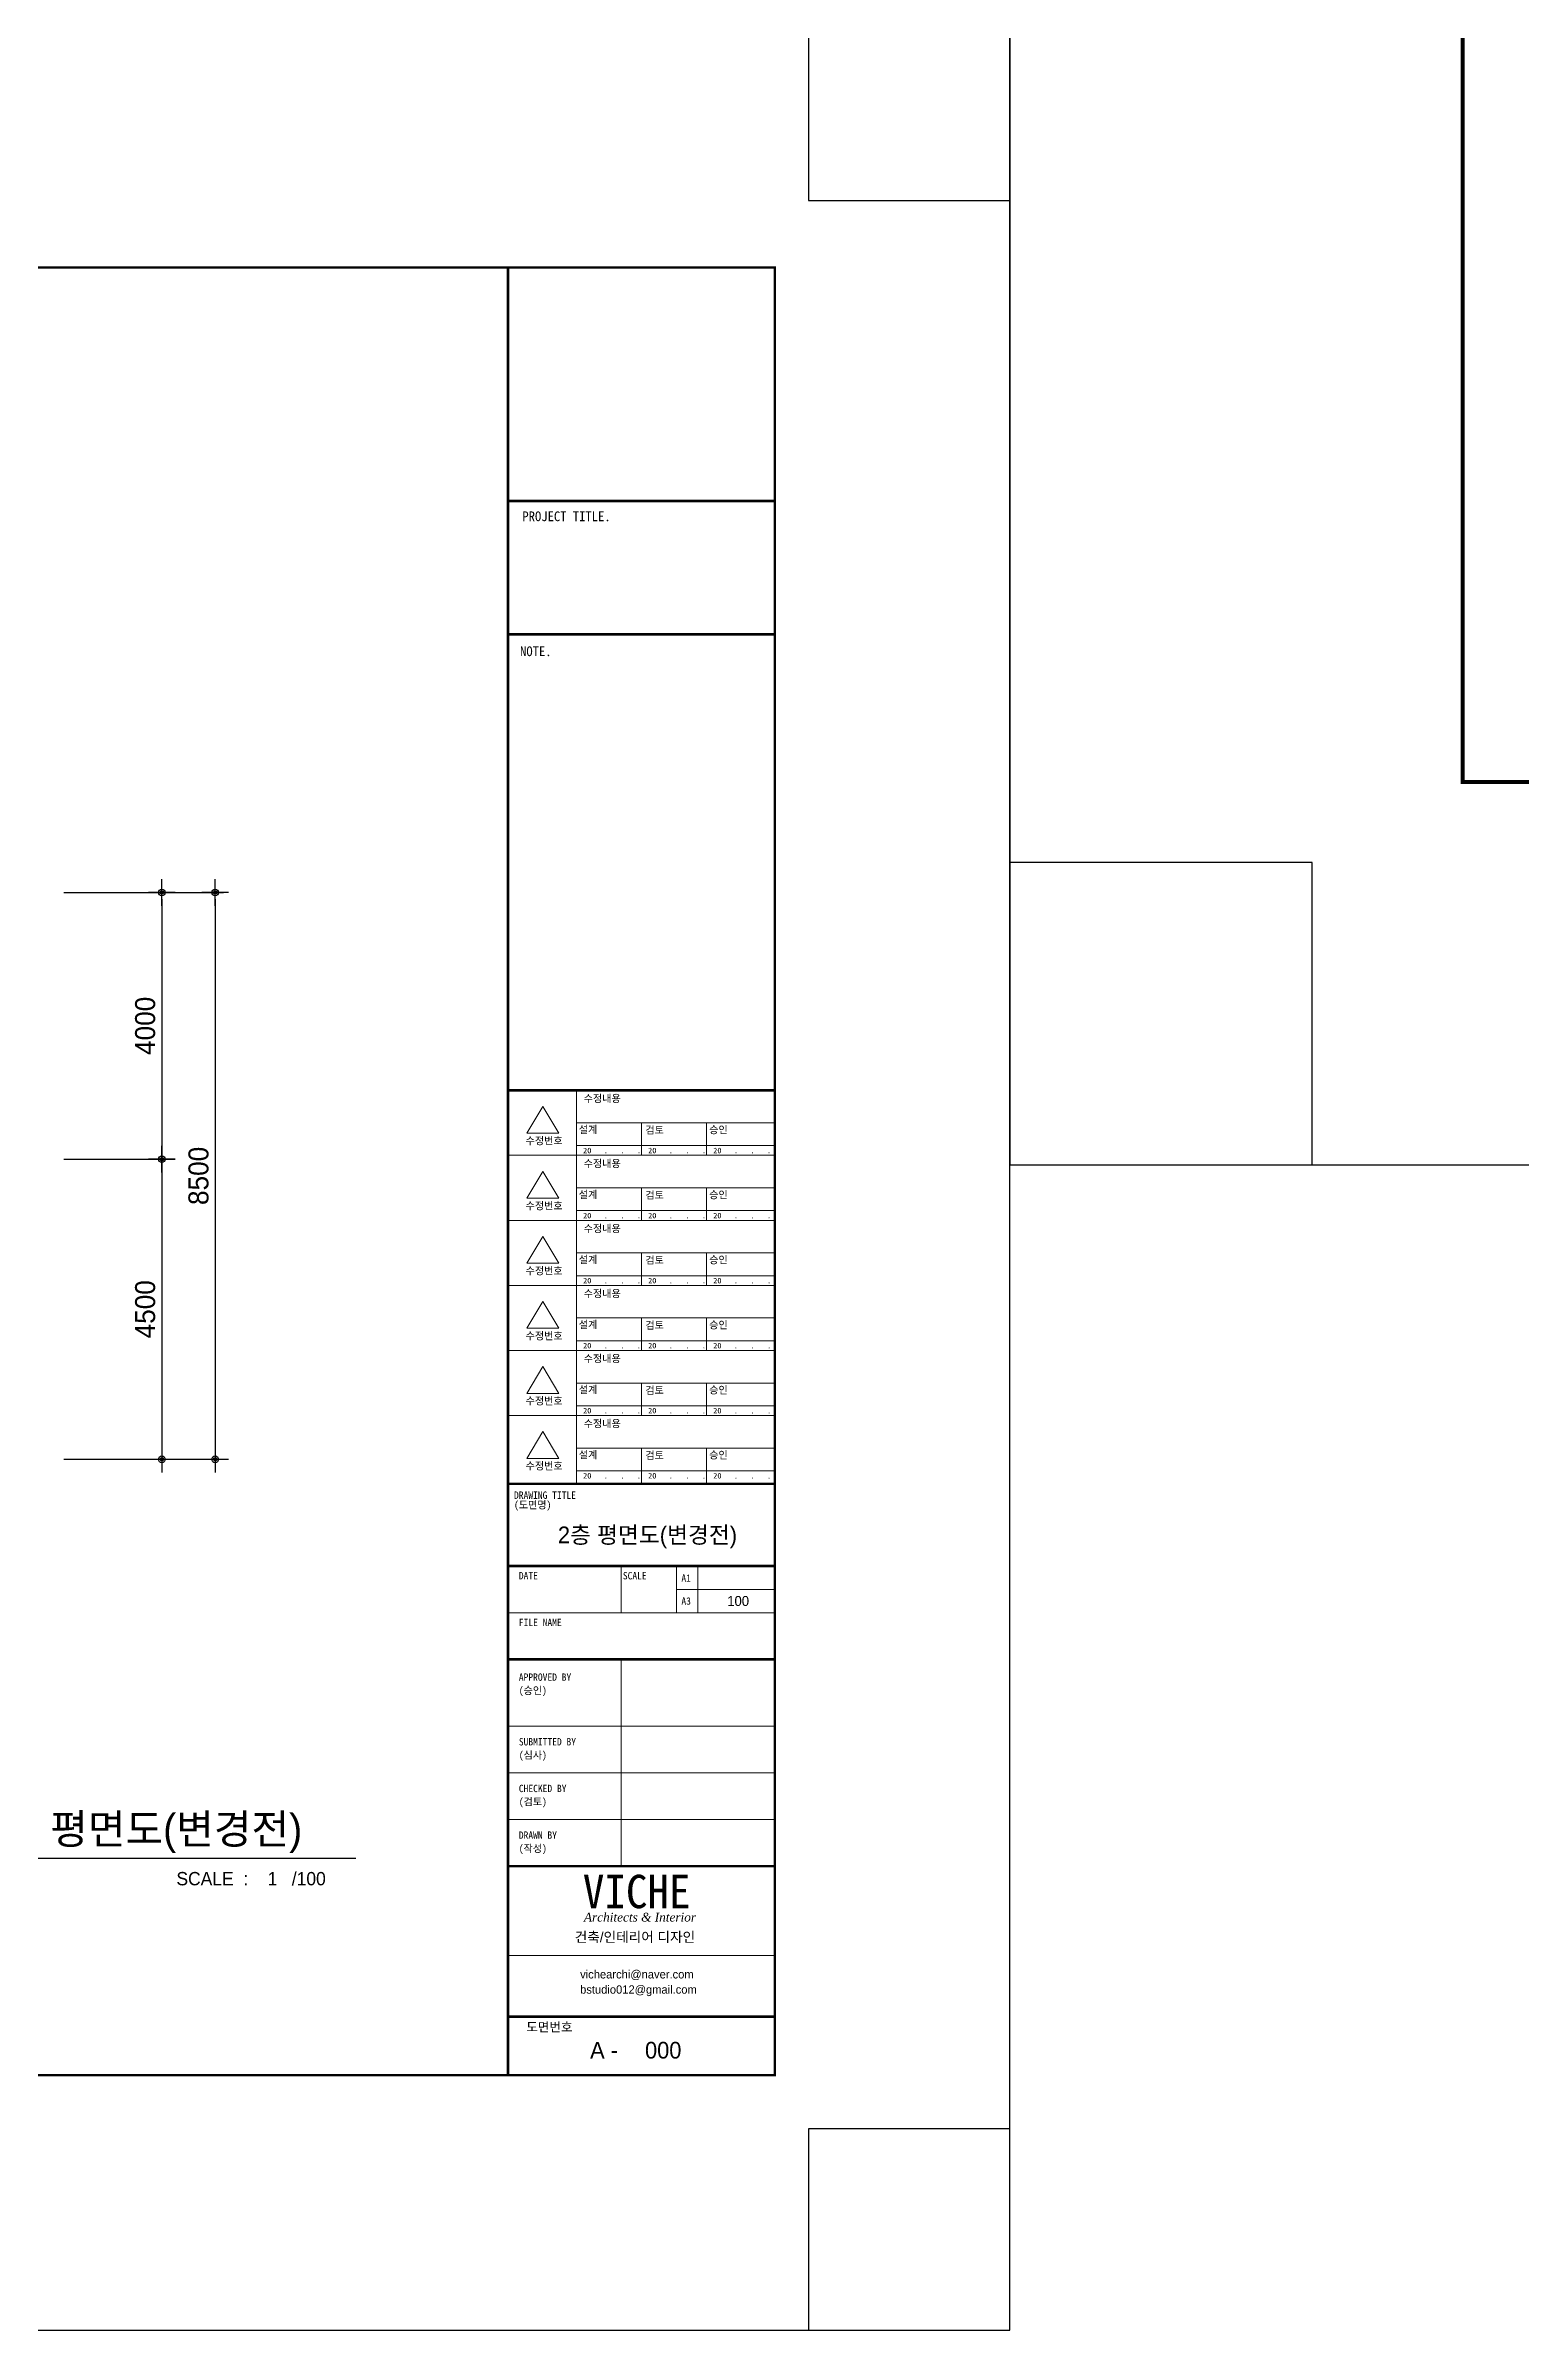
# Model space of a CAD drawing. Header units: millimetres. Extents: x 2237537 to 2823092, y 532110 to 734861.
# Drawn here: x 2547146 to 2569275, y 664947 to 699204 of the extents above; entities that cross this region are included whole.
import ezdxf
from ezdxf.enums import TextEntityAlignment as Align

# ---------------------------------------------------------------- set-up
doc = ezdxf.new("R2010")
doc.units = ezdxf.units.MM
doc.header["$LTSCALE"] = 300
doc.header["$MEASUREMENT"] = 0
doc.layers.get('0').update_dxf_attribs({"lineweight": 0})
for name, color, linetype in [('2', 2, 'Continuous'), ('A-SHT', 9, 'Continuous'), ('BOX-T1', 3, 'Continuous'), ('BOX-T2', 4, 'Continuous'), ('COL', 2, 'Continuous'), ('DIM', 7, 'Continuous'), ('FORM', 4, 'Continuous'), ('TEX', 3, 'Continuous'), ('도면층4', 3, 'Continuous')]:
    doc.layers.add(name, color=color, linetype=linetype)
doc.styles.add('box3', font='Expo M.ttf')
doc.styles.add('box4', font='GulimChe.ttf')
doc.styles.add('doul2', font='TIMESI.TTF')
doc.styles.add('STYLE1', font='DotumChe.ttf')
doc.styles.add('주열', font='Dotum.ttf')
doc.styles.add('타이틀', font='H2HDRM.TTF')
doc.styles.add('휴먼세엑스포', font='Dotum.ttf')
doc.dimstyles.new('CPDIM1', dxfattribs={"dimtxt": 3, "dimasz": 1, "dimexe": 1.25, "dimexo": 1, "dimgap": 1, "dimtad": 1, "dimdec": 0, "dimzin": 1, "dimdsep": 46, "dimtxsty": '휴먼세엑스포', "dimblk1": 'Z_DOT', "dimblk2": 'Z_DOT', "dimsah": 1, "dimcen": 2.5, "dimadec": 0, "dimazin": 0, "dimtfac": 1, "dimtdec": 0, "dimtix": 1, "dimtmove": 2, "dimatfit": 3, "dimldrblk": 'Z_DOT', "dimfxl": 1, "dimtolj": 1, "dimtzin": 1, "dimarcsym": 0})

# ---------------------------------------------------------------- blocks, each defined once
blk = doc.blocks.new('Z_DOT')
at = {"layer": 'DIM', "color": 7}
for p, q in [((-2, 0), (2, 0)), ((0, -2), (0, 2))]:
    blk.add_line(p, q, dxfattribs=at)
for radius in [0.5, 0.25]:
    blk.add_circle((0, 0), radius, dxfattribs=at)
blk = doc.blocks.new('*D306')
at = {"layer": 'DEFPOINTS', "color": 0}
for p in [(2547318, 686507), (2547318, 678007), (2549689, 678007)]:
    blk.add_point(p, dxfattribs=at)
at = {"layer": 'DIM', "color": 0, "lineweight": -2}
for p, q in [((2547418, 686507), (2549814, 686507)), ((2549689, 686407), (2549689, 678107)), ((2547418, 678007), (2549814, 678007))]:
    blk.add_line(p, q, dxfattribs=at)
at = {"layer": 'DIM', "color": 0, "lineweight": -2, "xscale": 100, "yscale": 100, "zscale": 100}
for p, rotation in [((2549689, 686507), 90), ((2549689, 678007), 270)]:
    blk.add_blockref('Z_DOT', p, dxfattribs=dict(at, rotation=rotation))
at = {"layer": 'DIM', "color": 0, "insert": (2549439, 682257), "char_height": 300, "attachment_point": 5, "rotation": 90, "style": '휴먼세엑스포'}
blk.add_mtext('\\A1;8500', dxfattribs=at)
blk = doc.blocks.new('*D307')
at = {"layer": 'DEFPOINTS', "color": 0}
for p in [(2547318, 686507), (2547318, 682507), (2548889, 682507)]:
    blk.add_point(p, dxfattribs=at)
at = {"layer": 'DIM', "color": 0, "lineweight": -2}
for p, q in [((2547418, 686507), (2549014, 686507)), ((2548889, 686407), (2548889, 682607)), ((2547418, 682507), (2549014, 682507))]:
    blk.add_line(p, q, dxfattribs=at)
at = {"layer": 'DIM', "color": 0, "lineweight": -2, "xscale": 100, "yscale": 100, "zscale": 100}
for p, rotation in [((2548889, 686507), 90), ((2548889, 682507), 270)]:
    blk.add_blockref('Z_DOT', p, dxfattribs=dict(at, rotation=rotation))
at = {"layer": 'DIM', "color": 0, "insert": (2548639, 684507), "char_height": 300, "attachment_point": 5, "rotation": 90, "style": '휴먼세엑스포'}
blk.add_mtext('\\A1;4000', dxfattribs=at)
blk = doc.blocks.new('*D308')
at = {"layer": 'DEFPOINTS', "color": 0}
for p in [(2547318, 682507), (2547318, 678007), (2548889, 678007)]:
    blk.add_point(p, dxfattribs=at)
at = {"layer": 'DIM', "color": 0, "lineweight": -2}
for p, q in [((2547418, 682507), (2549014, 682507)), ((2548889, 682407), (2548889, 678107)), ((2547418, 678007), (2549014, 678007))]:
    blk.add_line(p, q, dxfattribs=at)
at = {"layer": 'DIM', "color": 0, "lineweight": -2, "xscale": 100, "yscale": 100, "zscale": 100}
for p, rotation in [((2548889, 682507), 90), ((2548889, 678007), 270)]:
    blk.add_blockref('Z_DOT', p, dxfattribs=dict(at, rotation=rotation))
at = {"layer": 'DIM', "color": 0, "insert": (2548639, 680257), "char_height": 300, "attachment_point": 5, "rotation": 90, "style": '휴먼세엑스포'}
blk.add_mtext('\\A1;4500', dxfattribs=at)
blk = doc.blocks.new('FORM')
for p, q in [((156736, 34982), (156736, 34282)), ((157563, 34982), (157563, 34282)), ((157883, 34982), (157883, 34282)), ((157563, 34632), (159038, 34632)), ((155038, 34282), (159038, 34282)), ((156736, 33582), (156736, 30482)), ((155038, 32582), (159038, 32582)), ((155038, 31882), (159038, 31882)), ((155038, 31182), (159038, 31182))]:
    blk.add_line(p, q)
for points in [[(156063, 42115), (156063, 41140)], [(155561, 41874), (155320, 41473), (155801, 41473), (155561, 41874)], [(156063, 41627), (159038, 41627)], [(157039, 41627), (157039, 41140)], [(158014, 41627), (158014, 41140)], [(155038, 41140), (159038, 41140)], [(155038, 41140), (159038, 41140)], [(156063, 41286), (159038, 41286)], [(156063, 41140), (156063, 40164)], [(155561, 40899), (155320, 40497), (155801, 40497), (155561, 40899)], [(156063, 40652), (159038, 40652)], [(157039, 40652), (157039, 40164)], [(158014, 40652), (158014, 40164)], [(156063, 40311), (159038, 40311)], [(155038, 40164), (159038, 40164)], [(155038, 40164), (159038, 40164)], [(156063, 40164), (156063, 39189)], [(155561, 39924), (155320, 39522), (155801, 39522), (155561, 39924)], [(156063, 39677), (159038, 39677)], [(157039, 39677), (157039, 39189)], [(158014, 39677), (158014, 39189)], [(156063, 39335), (159038, 39335)], [(155038, 39189), (159038, 39189)], [(155038, 39189), (159038, 39189)], [(156063, 39189), (156063, 38214)], [(155561, 38948), (155320, 38547), (155801, 38547), (155561, 38948)], [(156063, 38702), (159038, 38702)], [(157039, 38702), (157039, 38214)], [(158014, 38702), (158014, 38214)], [(155038, 38214), (159038, 38214)], [(155038, 38214), (159038, 38214)], [(156063, 38360), (159038, 38360)], [(156063, 38214), (156063, 37239)], [(155561, 37973), (155320, 37571), (155801, 37571), (155561, 37973)], [(156063, 37726), (159038, 37726)], [(157039, 37726), (157039, 37239)], [(158014, 37726), (158014, 37239)], [(155038, 37239), (159038, 37239)], [(155038, 37239), (159038, 37239)], [(156063, 37385), (159038, 37385)], [(156063, 37239), (156063, 36213)], [(155561, 36998), (155320, 36596), (155801, 36596), (155561, 36998)], [(156063, 36751), (159038, 36751)], [(157039, 36751), (157039, 36213)], [(158014, 36751), (158014, 36213)], [(156063, 36410), (159038, 36410)], [(155038, 29140), (159038, 29140)]]:
    blk.add_lwpolyline(points)
at = {"layer": 'A-SHT'}
blk.add_lwpolyline([(157038, 42115), (159038, 42115)], dxfattribs=at)
at = {"layer": 'FORM', "flags": 128}
blk.add_lwpolyline([(162564, 26543), (159542, 26543), (159542, 23521), (162564, 23521), (162564, 58478), (159542, 58478), (159542, 55456), (162564, 55456), (162564, 58478), (115719, 58478), (115719, 55456), (118742, 55456), (118742, 58478), (115719, 58478), (115719, 23521), (118742, 23521), (118742, 26543), (115719, 26543), (115719, 23521), (162564, 23521)], dxfattribs=at)
at = {"layer": 'FORM', "const_width": 37.8}
blk.add_lwpolyline([(120245, 27347), (120245, 54452), (159038, 54452), (159038, 27347)], close=True, dxfattribs=at)
at = {"layer": 'FORM'}
for points, const_width in [([(159038, 50952), (155038, 50952)], 37.5), ([(159038, 48952), (155038, 48952)], 37.5), ([(155038, 42115), (159038, 42115)], 37.5), ([(155038, 36213), (159038, 36213)], 37.5), ([(155038, 34982), (159038, 34982)], 37.5), ([(155038, 33582), (159038, 33582)], 37.1), ([(155038, 30482), (159038, 30482)], 37.1), ([(155038, 28225), (159038, 28225)], 37.5)]:
    blk.add_lwpolyline(points, dxfattribs=dict(at, const_width=const_width))
at = {"layer": 'BOX-T2', "style": 'box4'}
for s, height, p in [('PROJECT TITLE.', 146.29, (155914, 50649)), ('NOTE.', 146.3, (155454, 48625))]:
    blk.add_text(s, height=height, dxfattribs=at).set_placement(p, align=Align.CENTER)
for s, height, p in [('수정내용', 110.6, (156172, 41937)), ('설계', 110.6, (156098, 41472)), ('검토', 110.6, (157097, 41464)), ('승인', 110.6, (158054, 41468)), ('수정번호', 110.6, (155301, 41303)), ('20   .   .   .', 82.9, (156163, 41171)), ('20   .   .   .', 82.9, (157138, 41171)), ('20   .   .   .', 82.9, (158114, 41171)), ('수정내용', 110.6, (156172, 40962)), ('수정번호', 110.6, (155301, 40328)), ('설계', 110.6, (156098, 40496)), ('검토', 110.6, (157097, 40488)), ('승인', 110.6, (158054, 40493)), ('20   .   .   .', 82.9, (156163, 40195)), ('20   .   .   .', 82.9, (157138, 40195)), ('20   .   .   .', 82.9, (158114, 40195)), ('수정내용', 110.6, (156172, 39986)), ('설계', 110.6, (156098, 39521)), ('검토', 110.6, (157097, 39513)), ('승인', 110.6, (158054, 39518)), ('수정번호', 110.6, (155301, 39353)), ('20   .   .   .', 82.9, (156163, 39220)), ('20   .   .   .', 82.9, (157138, 39220)), ('20   .   .   .', 82.9, (158114, 39220)), ('수정내용', 110.6, (156172, 39011)), ('설계', 110.6, (156098, 38546)), ('검토', 110.6, (157097, 38538)), ('승인', 110.6, (158054, 38542)), ('수정번호', 110.6, (155301, 38377)), ('20   .   .   .', 82.9, (156163, 38245)), ('수정내용', 110.6, (156172, 38036)), ('20   .   .   .', 82.9, (157138, 38245)), ('20   .   .   .', 82.9, (158114, 38245)), ('설계', 110.6, (156098, 37571)), ('검토', 110.6, (157097, 37563)), ('승인', 110.6, (158054, 37567)), ('수정번호', 110.6, (155301, 37402)), ('20   .   .   .', 82.9, (156163, 37270)), ('20   .   .   .', 82.9, (157138, 37270)), ('20   .   .   .', 82.9, (158114, 37270)), ('수정내용', 110.6, (156172, 37061)), ('수정번호', 110.6, (155301, 36427)), ('설계', 110.6, (156098, 36595)), ('검토', 110.6, (157097, 36587)), ('승인', 110.6, (158054, 36592)), ('20   .   .   .', 82.9, (156163, 36294)), ('20   .   .   .', 82.9, (157138, 36294)), ('20   .   .   .', 82.9, (158114, 36294)), ('DRAWING TITLE', 110.59, (155127, 35989)), ('(도면명)', 110.6, (155127, 35843)), ('DATE', 110.6, (155199, 34781)), ('SCALE', 110.6, (156759, 34781)), ('A1', 110.6, (157637, 34746)), ('A3', 110.6, (157637, 34402)), ('FILE NAME', 110.6, (155199, 34081)), ('APPROVED BY', 110.59, (155199, 33260)), ('(승인)', 110.6, (155199, 33060)), ('SUBMITTED BY', 110.59, (155199, 32291)), ('(심사)', 110.6, (155199, 32091)), ('CHECKED BY', 110.6, (155199, 31591)), ('(검토)', 110.6, (155199, 31391)), ('DRAWN BY', 110.6, (155199, 30891)), ('(작성)', 110.6, (155199, 30691)), ('도면번호', 138.3, (155310, 28000))]:
    blk.add_text(s, height=height, dxfattribs=at).set_placement(p)

msp = doc.modelspace()

# ---------------------------------------------------------------- linework, layer by layer
at = {"layer": '2'}
msp.add_line((2544675.2, 672028), (2551795, 672028), dxfattribs=at)
at = {"layer": 'FORM', "const_width": 37.5}
msp.add_lwpolyline([(2554080.4, 668772.5), (2554080.4, 695877.7)], dxfattribs=at)

# ---------------------------------------------------------------- block references
at = {"xscale": 1.5, "yscale": 1.5, "zscale": 1.5}
msp.add_blockref('FORM', (2388027.3, 647143.5), dxfattribs=at)
msp.add_blockref('FORM', (2399042.5, 641425.5))

# ---------------------------------------------------------------- texts
at = {"color": 6, "style": 'STYLE1'}
msp.add_text('VICHE', height=500, dxfattribs=at).set_placement((2555201.1, 671276.6))
at = {"layer": '2', "style": '휴먼세엑스포'}
for s, height, p in [('2층 평면도(변경전)', 450, (2546157.6, 672464.1)), ('SCALE  :    1   /100', 200, (2549106.9, 671719.1))]:
    msp.add_text(s, height=height, dxfattribs=at).set_placement(p, align=Align.MIDDLE_LEFT)
at = {"layer": 'BOX-T1', "style": 'box3'}
msp.add_text('건축/인테리어 디자인', height=150, dxfattribs=at).set_placement((2555080.6, 670768.7))
for s, p in [('vichearchi@naver.com', (2555160.9, 670184.9)), ('bstudio012@gmail.com', (2555160.9, 669956.9))]:
    msp.add_text(s, height=125, dxfattribs=at).set_placement(p, align=Align.BOTTOM_LEFT)
at = {"layer": 'COL', "style": '타이틀'}
msp.add_text('2층 평면도(변경전)', height=250, dxfattribs=at).set_placement((2554827.7, 676749.1))
at = {"layer": 'TEX', "style": '주열'}
for s, height, p in [('100', 150, (2557366.9, 675807.8)), ('A - ', 250, (2555310.7, 669021.7)), ('000', 250, (2556134.2, 669021.7))]:
    msp.add_text(s, height=height, dxfattribs=at).set_placement(p)
at = {"layer": '도면층4', "color": 3, "style": 'doul2'}
msp.add_text('Architects & Interior', height=131.868, dxfattribs=at).set_placement((2555217.6, 671141.6), align=Align.MIDDLE_LEFT)

# ---------------------------------------------------------------- dimensions: what is measured, and where the dimension line sits
at = {"layer": 'DIM'}
for base, p1, p2, picture, middle in [((2549688.8, 678007.4), (2547317.9, 686507.4), (2547317.9, 678007.4), '*D306', (2549438.6, 682257.4)), ((2548888.8, 682507.4), (2547317.9, 686507.4), (2547317.9, 682507.4), '*D307', (2548638.6, 684507.4)), ((2548888.8, 678007.4), (2547317.9, 682507.4), (2547317.9, 678007.4), '*D308', (2548638.6, 680257.4))]:
    dim = msp.add_linear_dim(base=base, p1=p1, p2=p2, angle=90, dimstyle='CPDIM1', override={"dimscale": 100}, dxfattribs=at)
    dim.commit()
    dim.dimension.update_dxf_attribs({"geometry": picture, "text_midpoint": middle})

doc.saveas('drawing.dxf')
